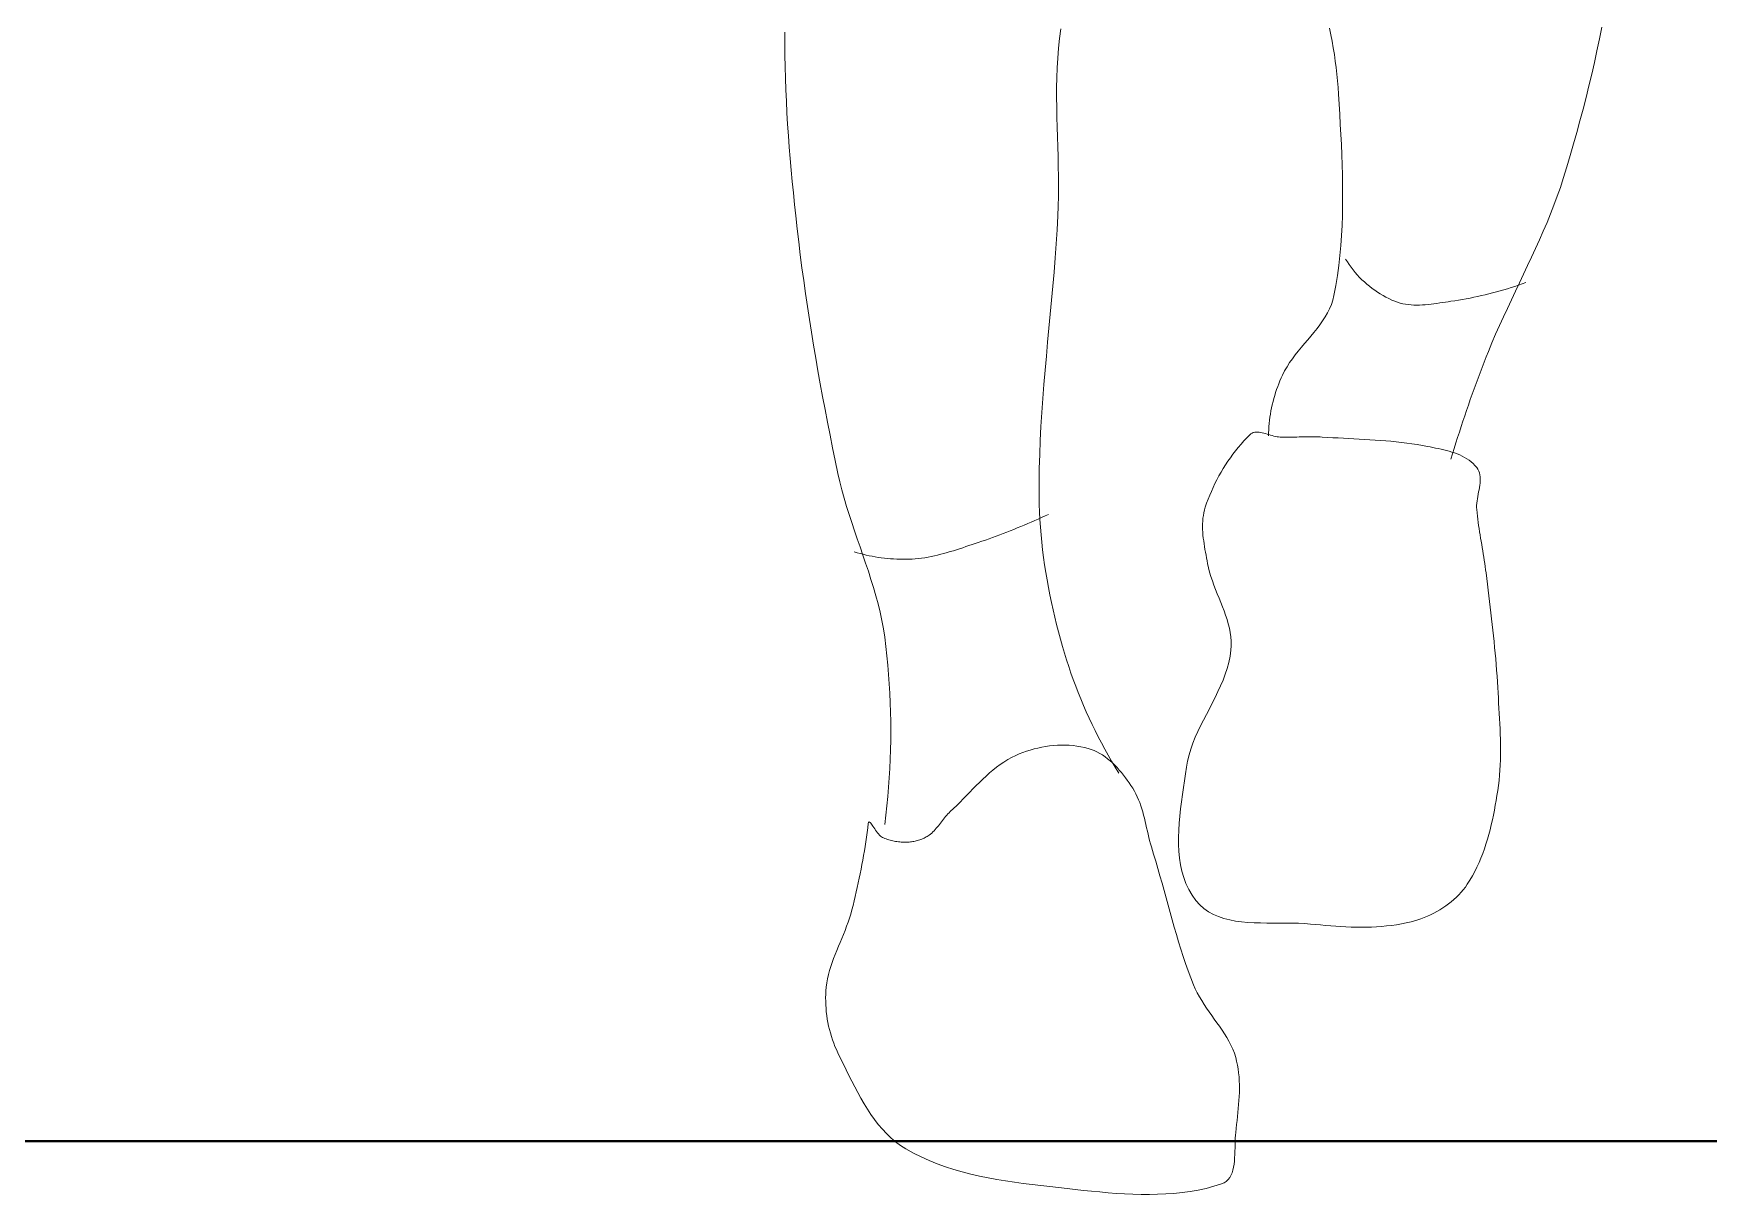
# Model space of a CAD drawing. Header units: millimetres. Extents: x 461.5 to 558.8, y 615.3 to 694.8.
# Drawn here: x 482.0157 to 482.4591, y 622.9305 to 623.2377 of the extents above; entities that cross this region are included whole.
import ezdxf

# ---------------------------------------------------------------- set-up
doc = ezdxf.new("R2010")
doc.units = ezdxf.units.MM
doc.header["$LTSCALE"] = 5
doc.layers.get('0').update_dxf_attribs({"lineweight": 0})
doc.layers.add('equipamiento', color=117, linetype='Continuous', lineweight=9)
doc.layers.add('linea tierra', color=71, linetype='Continuous', lineweight=40)
doc.layers.get('0').freeze()

# ---------------------------------------------------------------- blocks, each defined once
blk = doc.blocks.new('20020721p27')
for p, q in [((0.36571, 0.30411), (0.3657, 0.30107)), ((0.43843, 0.30245), (0.43816, 0.29987)), ((0.43878, 0.30502), (0.43843, 0.30245)), ((0.50993, 0.3052), (0.51027, 0.30347)), ((0.51027, 0.30347), (0.51059, 0.30173)), ((0.51059, 0.30173), (0.51089, 0.3)), ((0.58134, 0.30234), (0.58069, 0.29923)), ((0.58196, 0.30546), (0.58134, 0.30234)), ((0.3657, 0.30107), (0.36572, 0.29803)), ((0.36572, 0.29803), (0.36577, 0.29499)), ((0.43795, 0.29728), (0.4378, 0.29469)), ((0.43816, 0.29987), (0.43795, 0.29728)), ((0.51089, 0.3), (0.51117, 0.29826)), ((0.51117, 0.29826), (0.51142, 0.29651)), ((0.58069, 0.29923), (0.58001, 0.29613)), ((0.36577, 0.29499), (0.36585, 0.29195)), ((0.4378, 0.29469), (0.43771, 0.2921)), ((0.51142, 0.29651), (0.51166, 0.29477)), ((0.51166, 0.29477), (0.51186, 0.29302)), ((0.51186, 0.29302), (0.51204, 0.29127)), ((0.5793, 0.29303), (0.57856, 0.28994)), ((0.58001, 0.29613), (0.5793, 0.29303)), ((0.36585, 0.29195), (0.36597, 0.28891)), ((0.36597, 0.28891), (0.36611, 0.28587)), ((0.43766, 0.28949), (0.43765, 0.28689)), ((0.43771, 0.2921), (0.43766, 0.28949)), ((0.51204, 0.29127), (0.51219, 0.28952)), ((0.51219, 0.28952), (0.5123, 0.28776)), ((0.57856, 0.28994), (0.5778, 0.28685)), ((0.36611, 0.28587), (0.36627, 0.28283)), ((0.43765, 0.28689), (0.43767, 0.28428)), ((0.43767, 0.28428), (0.43772, 0.28167)), ((0.5123, 0.28776), (0.51246, 0.2851)), ((0.51246, 0.2851), (0.51261, 0.28243)), ((0.57701, 0.28377), (0.57619, 0.2807)), ((0.5778, 0.28685), (0.57701, 0.28377)), ((0.36627, 0.28283), (0.36646, 0.2798)), ((0.36646, 0.2798), (0.36667, 0.27676)), ((0.43772, 0.28167), (0.43779, 0.27905)), ((0.51261, 0.28243), (0.51275, 0.27976)), ((0.51275, 0.27976), (0.51289, 0.27708)), ((0.57619, 0.2807), (0.57535, 0.27764)), ((0.36667, 0.27676), (0.3669, 0.27372)), ((0.43779, 0.27905), (0.43786, 0.27644)), ((0.43786, 0.27644), (0.43794, 0.27382)), ((0.51289, 0.27708), (0.51302, 0.2744)), ((0.57535, 0.27764), (0.57449, 0.27458)), ((0.3669, 0.27372), (0.36715, 0.27069)), ((0.36715, 0.27069), (0.36741, 0.26766)), ((0.43794, 0.27382), (0.43802, 0.27121)), ((0.43802, 0.27121), (0.43808, 0.26859)), ((0.51302, 0.2744), (0.51314, 0.27172)), ((0.51314, 0.27172), (0.51323, 0.26904)), ((0.5736, 0.27153), (0.57269, 0.26849)), ((0.57449, 0.27458), (0.5736, 0.27153)), ((0.36741, 0.26766), (0.36769, 0.26463)), ((0.43808, 0.26859), (0.43813, 0.26598)), ((0.51323, 0.26904), (0.5133, 0.26636)), ((0.5133, 0.26636), (0.51335, 0.26368)), ((0.57269, 0.26849), (0.57176, 0.26546)), ((0.36769, 0.26463), (0.36799, 0.2616)), ((0.36799, 0.2616), (0.36829, 0.25857)), ((0.43813, 0.26598), (0.43815, 0.26337)), ((0.43815, 0.26337), (0.43813, 0.26076)), ((0.51335, 0.26368), (0.51337, 0.26101)), ((0.571, 0.26309), (0.57018, 0.26073)), ((0.57176, 0.26546), (0.571, 0.26309)), ((0.36829, 0.25857), (0.36861, 0.25555)), ((0.43808, 0.25815), (0.43798, 0.25555)), ((0.43813, 0.26076), (0.43808, 0.25815)), ((0.51335, 0.25833), (0.51329, 0.25566)), ((0.51337, 0.26101), (0.51335, 0.25833)), ((0.56931, 0.25839), (0.5684, 0.25607)), ((0.57018, 0.26073), (0.56931, 0.25839)), ((0.36861, 0.25555), (0.36898, 0.25212)), ((0.43798, 0.25555), (0.43778, 0.25183)), ((0.5132, 0.25299), (0.51306, 0.25033)), ((0.51329, 0.25566), (0.5132, 0.25299)), ((0.56746, 0.25377), (0.56648, 0.25147)), ((0.5684, 0.25607), (0.56746, 0.25377)), ((0.36898, 0.25212), (0.36938, 0.24869)), ((0.36938, 0.24869), (0.3698, 0.24526)), ((0.43778, 0.25183), (0.43754, 0.24811)), ((0.51306, 0.25033), (0.51287, 0.24767)), ((0.56547, 0.24919), (0.56444, 0.24691)), ((0.56648, 0.25147), (0.56547, 0.24919)), ((0.3698, 0.24526), (0.37024, 0.24184)), ((0.43727, 0.2444), (0.43697, 0.24068)), ((0.43754, 0.24811), (0.43727, 0.2444)), ((0.51263, 0.24502), (0.51233, 0.24237)), ((0.51287, 0.24767), (0.51263, 0.24502)), ((0.51416, 0.24409), (0.51461, 0.24336)), ((0.56339, 0.24464), (0.56232, 0.24238)), ((0.56444, 0.24691), (0.56339, 0.24464)), ((0.37024, 0.24184), (0.3707, 0.23842)), ((0.43697, 0.24068), (0.43665, 0.23697)), ((0.51197, 0.23974), (0.51155, 0.23711)), ((0.51233, 0.24237), (0.51197, 0.23974)), ((0.51461, 0.24336), (0.51509, 0.24264)), ((0.51509, 0.24264), (0.51559, 0.24194)), ((0.51559, 0.24194), (0.51612, 0.24125)), ((0.51612, 0.24125), (0.51668, 0.24058)), ((0.51668, 0.24058), (0.51725, 0.23992)), ((0.51725, 0.23992), (0.51785, 0.23928)), ((0.56125, 0.24012), (0.56017, 0.23786)), ((0.56232, 0.24238), (0.56125, 0.24012)), ((0.3707, 0.23842), (0.37119, 0.235)), ((0.37119, 0.235), (0.37169, 0.23158)), ((0.43665, 0.23697), (0.43632, 0.23325)), ((0.51155, 0.23711), (0.51107, 0.23449)), ((0.51785, 0.23928), (0.51847, 0.23866)), ((0.51847, 0.23866), (0.51911, 0.23805)), ((0.51911, 0.23805), (0.51977, 0.23747)), ((0.51977, 0.23747), (0.52044, 0.23691)), ((0.52044, 0.23691), (0.52114, 0.23637)), ((0.52114, 0.23637), (0.52185, 0.23585)), ((0.52185, 0.23585), (0.52257, 0.23536)), ((0.52257, 0.23536), (0.52331, 0.23489)), ((0.55207, 0.23491), (0.55306, 0.23517)), ((0.55306, 0.23517), (0.55405, 0.23543)), ((0.55405, 0.23543), (0.55504, 0.2357)), ((0.55504, 0.2357), (0.55602, 0.23599)), ((0.55602, 0.23599), (0.557, 0.23628)), ((0.557, 0.23628), (0.55798, 0.23658)), ((0.55798, 0.23658), (0.55896, 0.2369)), ((0.55909, 0.2356), (0.55802, 0.23334)), ((0.55896, 0.2369), (0.55993, 0.23722)), ((0.56017, 0.23786), (0.55909, 0.2356)), ((0.55993, 0.23722), (0.56089, 0.23756)), ((0.56089, 0.23756), (0.56185, 0.2379)), ((0.37169, 0.23158), (0.37221, 0.22817)), ((0.43632, 0.23325), (0.43598, 0.22954)), ((0.50991, 0.23098), (0.50936, 0.22988)), ((0.51038, 0.23211), (0.50991, 0.23098)), ((0.51077, 0.23328), (0.51038, 0.23211)), ((0.51107, 0.23449), (0.51077, 0.23328)), ((0.52331, 0.23489), (0.52406, 0.23445)), ((0.52406, 0.23445), (0.52482, 0.23403)), ((0.52482, 0.23403), (0.5256, 0.23364)), ((0.5256, 0.23364), (0.52638, 0.23328)), ((0.52638, 0.23328), (0.52717, 0.23294)), ((0.52717, 0.23294), (0.52786, 0.23269)), ((0.52786, 0.23269), (0.52857, 0.23248)), ((0.52857, 0.23248), (0.52929, 0.23231)), ((0.52929, 0.23231), (0.53001, 0.23217)), ((0.53001, 0.23217), (0.53074, 0.23207)), ((0.53074, 0.23207), (0.53148, 0.232)), ((0.53148, 0.232), (0.53223, 0.23196)), ((0.53223, 0.23196), (0.53298, 0.23195)), ((0.53298, 0.23195), (0.53373, 0.23196)), ((0.53373, 0.23196), (0.53449, 0.23199)), ((0.53449, 0.23199), (0.53525, 0.23204)), ((0.53525, 0.23204), (0.53601, 0.23211)), ((0.53601, 0.23211), (0.53677, 0.23219)), ((0.53677, 0.23219), (0.53753, 0.23229)), ((0.53753, 0.23229), (0.53829, 0.23239)), ((0.53829, 0.23239), (0.53905, 0.2325)), ((0.53905, 0.2325), (0.5398, 0.23261)), ((0.5398, 0.23261), (0.54055, 0.23272)), ((0.54055, 0.23272), (0.5413, 0.23284)), ((0.5413, 0.23284), (0.54203, 0.23294)), ((0.54203, 0.23294), (0.54304, 0.23309)), ((0.54304, 0.23309), (0.54405, 0.23325)), ((0.54405, 0.23325), (0.54506, 0.23342)), ((0.54506, 0.23342), (0.54607, 0.23361)), ((0.54607, 0.23361), (0.54708, 0.2338)), ((0.54708, 0.2338), (0.54808, 0.234)), ((0.54808, 0.234), (0.54908, 0.23421)), ((0.54908, 0.23421), (0.55008, 0.23444)), ((0.55008, 0.23444), (0.55108, 0.23467)), ((0.55108, 0.23467), (0.55207, 0.23491)), ((0.55696, 0.23107), (0.55591, 0.2288)), ((0.55802, 0.23334), (0.55696, 0.23107)), ((0.37221, 0.22817), (0.37275, 0.22476)), ((0.43598, 0.22954), (0.43563, 0.22583)), ((0.50734, 0.22673), (0.50658, 0.22572)), ((0.50807, 0.22776), (0.50734, 0.22673)), ((0.50874, 0.22881), (0.50807, 0.22776)), ((0.50936, 0.22988), (0.50874, 0.22881)), ((0.55488, 0.22652), (0.55387, 0.22424)), ((0.55591, 0.2288), (0.55488, 0.22652)), ((0.37275, 0.22476), (0.37331, 0.22135)), ((0.43528, 0.22211), (0.43494, 0.2184)), ((0.43563, 0.22583), (0.43528, 0.22211)), ((0.50329, 0.22176), (0.50246, 0.22077)), ((0.50413, 0.22274), (0.50329, 0.22176)), ((0.50496, 0.22373), (0.50413, 0.22274)), ((0.50578, 0.22472), (0.50496, 0.22373)), ((0.50658, 0.22572), (0.50578, 0.22472)), ((0.55289, 0.22194), (0.55194, 0.21963)), ((0.55387, 0.22424), (0.55289, 0.22194)), ((0.37331, 0.22135), (0.37388, 0.21794)), ((0.37388, 0.21794), (0.37448, 0.21454)), ((0.43494, 0.2184), (0.43461, 0.21469)), ((0.50006, 0.21775), (0.49932, 0.21671)), ((0.50083, 0.21877), (0.50006, 0.21775)), ((0.50163, 0.21977), (0.50083, 0.21877)), ((0.50246, 0.22077), (0.50163, 0.21977)), ((0.55139, 0.21823), (0.55084, 0.21682)), ((0.55194, 0.21963), (0.55139, 0.21823)), ((0.37448, 0.21454), (0.37509, 0.21114)), ((0.43461, 0.21469), (0.4343, 0.21097)), ((0.49744, 0.21343), (0.4971, 0.21268)), ((0.498, 0.21455), (0.49744, 0.21343)), ((0.49864, 0.21564), (0.498, 0.21455)), ((0.49932, 0.21671), (0.49864, 0.21564)), ((0.54975, 0.214), (0.54922, 0.21259)), ((0.55029, 0.21541), (0.54975, 0.214)), ((0.55084, 0.21682), (0.55029, 0.21541)), ((0.37509, 0.21114), (0.37571, 0.20774)), ((0.4343, 0.21097), (0.43401, 0.20726)), ((0.49563, 0.20879), (0.49538, 0.208)), ((0.49589, 0.20959), (0.49563, 0.20879)), ((0.49617, 0.21037), (0.49589, 0.20959)), ((0.49646, 0.21115), (0.49617, 0.21037)), ((0.49677, 0.21192), (0.49646, 0.21115)), ((0.4971, 0.21268), (0.49677, 0.21192)), ((0.54818, 0.20976), (0.54767, 0.20834)), ((0.5487, 0.21118), (0.54818, 0.20976)), ((0.54922, 0.21259), (0.5487, 0.21118)), ((0.37571, 0.20774), (0.37635, 0.20435)), ((0.37635, 0.20435), (0.377, 0.20095)), ((0.43401, 0.20726), (0.43375, 0.20354)), ((0.49456, 0.20476), (0.4944, 0.20394)), ((0.49474, 0.20557), (0.49456, 0.20476)), ((0.49494, 0.20639), (0.49474, 0.20557)), ((0.49515, 0.20719), (0.49494, 0.20639)), ((0.49538, 0.208), (0.49515, 0.20719)), ((0.54617, 0.20407), (0.54569, 0.20264)), ((0.54666, 0.20549), (0.54617, 0.20407)), ((0.54716, 0.20692), (0.54666, 0.20549)), ((0.54767, 0.20834), (0.54716, 0.20692)), ((0.377, 0.20095), (0.37767, 0.19757)), ((0.43351, 0.19983), (0.43332, 0.19611)), ((0.43375, 0.20354), (0.43351, 0.19983)), ((0.49385, 0.19981), (0.49379, 0.19898)), ((0.49392, 0.20064), (0.49385, 0.19981)), ((0.49402, 0.20147), (0.49392, 0.20064)), ((0.49413, 0.20229), (0.49402, 0.20147)), ((0.49425, 0.20312), (0.49413, 0.20229)), ((0.4944, 0.20394), (0.49425, 0.20312)), ((0.54473, 0.19978), (0.54427, 0.19834)), ((0.54521, 0.20121), (0.54473, 0.19978)), ((0.54569, 0.20264), (0.54521, 0.20121)), ((0.37767, 0.19757), (0.37836, 0.19418)), ((0.43332, 0.19611), (0.43317, 0.19239)), ((0.48646, 0.19515), (0.48573, 0.19428)), ((0.48721, 0.196), (0.48646, 0.19515)), ((0.48798, 0.19683), (0.48721, 0.196)), ((0.48877, 0.19764), (0.48798, 0.19683)), ((0.48906, 0.19789), (0.48877, 0.19764)), ((0.48938, 0.19809), (0.48906, 0.19789)), ((0.48972, 0.19823), (0.48938, 0.19809)), ((0.49008, 0.19832), (0.48972, 0.19823)), ((0.49045, 0.19836), (0.49008, 0.19832)), ((0.49084, 0.19836), (0.49045, 0.19836)), ((0.49124, 0.19833), (0.49084, 0.19836)), ((0.49165, 0.19827), (0.49124, 0.19833)), ((0.49207, 0.19818), (0.49165, 0.19827)), ((0.4925, 0.19808), (0.49207, 0.19818)), ((0.49293, 0.19796), (0.4925, 0.19808)), ((0.49337, 0.19782), (0.49293, 0.19796)), ((0.49381, 0.19769), (0.49337, 0.19782)), ((0.49375, 0.19816), (0.49372, 0.19733)), ((0.49379, 0.19898), (0.49375, 0.19816)), ((0.49425, 0.19755), (0.49381, 0.19769)), ((0.49469, 0.19742), (0.49425, 0.19755)), ((0.49513, 0.1973), (0.49469, 0.19742)), ((0.49556, 0.1972), (0.49513, 0.1973)), ((0.49599, 0.19711), (0.49556, 0.1972)), ((0.49641, 0.19705), (0.49599, 0.19711)), ((0.49682, 0.19702), (0.49641, 0.19705)), ((0.49738, 0.19701), (0.49682, 0.19702)), ((0.49793, 0.197), (0.49738, 0.19701)), ((0.49849, 0.19699), (0.49793, 0.197)), ((0.49905, 0.197), (0.49849, 0.19699)), ((0.49961, 0.197), (0.49905, 0.197)), ((0.50016, 0.19701), (0.49961, 0.197)), ((0.50072, 0.19702), (0.50016, 0.19701)), ((0.50128, 0.19704), (0.50072, 0.19702)), ((0.50184, 0.19705), (0.50128, 0.19704)), ((0.5024, 0.19706), (0.50184, 0.19705)), ((0.50295, 0.19708), (0.5024, 0.19706)), ((0.50351, 0.19709), (0.50295, 0.19708)), ((0.50407, 0.1971), (0.50351, 0.19709)), ((0.50463, 0.1971), (0.50407, 0.1971)), ((0.50518, 0.1971), (0.50463, 0.1971)), ((0.50574, 0.1971), (0.50518, 0.1971)), ((0.5063, 0.19709), (0.50574, 0.1971)), ((0.50686, 0.19707), (0.5063, 0.19709)), ((0.50741, 0.19705), (0.50686, 0.19707)), ((0.50797, 0.19702), (0.50741, 0.19705)), ((0.50937, 0.19693), (0.50797, 0.19702)), ((0.51076, 0.19686), (0.50937, 0.19693)), ((0.51216, 0.19678), (0.51076, 0.19686)), ((0.51356, 0.19671), (0.51216, 0.19678)), ((0.51496, 0.19664), (0.51356, 0.19671)), ((0.51636, 0.19656), (0.51496, 0.19664)), ((0.51777, 0.19649), (0.51636, 0.19656)), ((0.51917, 0.19641), (0.51777, 0.19649)), ((0.52056, 0.19633), (0.51917, 0.19641)), ((0.52196, 0.19624), (0.52056, 0.19633)), ((0.52336, 0.19613), (0.52196, 0.19624)), ((0.52476, 0.19602), (0.52336, 0.19613)), ((0.52615, 0.1959), (0.52476, 0.19602)), ((0.52754, 0.19576), (0.52615, 0.1959)), ((0.52893, 0.19561), (0.52754, 0.19576)), ((0.53032, 0.19544), (0.52893, 0.19561)), ((0.53171, 0.19524), (0.53032, 0.19544)), ((0.53309, 0.19503), (0.53171, 0.19524)), ((0.54335, 0.19546), (0.54291, 0.19402)), ((0.54381, 0.1969), (0.54335, 0.19546)), ((0.54427, 0.19834), (0.54381, 0.1969)), ((0.37836, 0.19418), (0.37905, 0.1908)), ((0.37905, 0.1908), (0.37976, 0.18742)), ((0.43317, 0.19239), (0.43306, 0.18867)), ((0.48366, 0.19157), (0.48301, 0.19064)), ((0.48433, 0.19249), (0.48366, 0.19157)), ((0.48502, 0.1934), (0.48433, 0.19249)), ((0.48573, 0.19428), (0.48502, 0.1934)), ((0.53447, 0.1948), (0.53309, 0.19503)), ((0.53584, 0.19454), (0.53447, 0.1948)), ((0.53654, 0.1944), (0.53584, 0.19454)), ((0.53725, 0.19427), (0.53654, 0.1944)), ((0.53797, 0.19412), (0.53725, 0.19427)), ((0.53869, 0.19397), (0.53797, 0.19412)), ((0.53942, 0.19381), (0.53869, 0.19397)), ((0.54014, 0.19364), (0.53942, 0.19381)), ((0.54087, 0.19346), (0.54014, 0.19364)), ((0.54158, 0.19326), (0.54087, 0.19346)), ((0.54229, 0.19304), (0.54158, 0.19326)), ((0.54247, 0.19258), (0.54203, 0.19114)), ((0.54299, 0.19281), (0.54229, 0.19304)), ((0.54291, 0.19402), (0.54247, 0.19258)), ((0.54368, 0.19255), (0.54299, 0.19281)), ((0.54435, 0.19228), (0.54368, 0.19255)), ((0.545, 0.19197), (0.54435, 0.19228)), ((0.54564, 0.19164), (0.545, 0.19197)), ((0.54624, 0.19128), (0.54564, 0.19164)), ((0.54683, 0.19089), (0.54624, 0.19128)), ((0.54738, 0.19046), (0.54683, 0.19089)), ((0.37976, 0.18742), (0.38025, 0.18522)), ((0.43306, 0.18867), (0.43301, 0.18495)), ((0.48063, 0.18675), (0.48009, 0.18574)), ((0.48119, 0.18774), (0.48063, 0.18675)), ((0.48177, 0.18872), (0.48119, 0.18774)), ((0.48238, 0.18969), (0.48177, 0.18872)), ((0.48301, 0.19064), (0.48238, 0.18969)), ((0.5479, 0.19), (0.54738, 0.19046)), ((0.54839, 0.18951), (0.5479, 0.19)), ((0.54885, 0.18897), (0.54839, 0.18951)), ((0.54915, 0.18852), (0.54885, 0.18897)), ((0.54939, 0.18804), (0.54915, 0.18852)), ((0.54957, 0.18755), (0.54939, 0.18804)), ((0.54969, 0.18704), (0.54957, 0.18755)), ((0.54976, 0.18651), (0.54969, 0.18704)), ((0.54979, 0.18597), (0.54976, 0.18651)), ((0.38025, 0.18522), (0.3808, 0.18303)), ((0.3808, 0.18303), (0.3814, 0.18086)), ((0.43301, 0.18495), (0.43302, 0.18123)), ((0.47861, 0.18266), (0.47817, 0.18162)), ((0.47908, 0.1837), (0.47861, 0.18266)), ((0.47957, 0.18473), (0.47908, 0.1837)), ((0.48009, 0.18574), (0.47957, 0.18473)), ((0.54913, 0.18131), (0.54925, 0.1819)), ((0.54925, 0.1819), (0.54936, 0.1825)), ((0.54936, 0.1825), (0.54948, 0.18309)), ((0.54948, 0.18309), (0.54958, 0.18368)), ((0.54958, 0.18368), (0.54967, 0.18427)), ((0.54967, 0.18427), (0.54974, 0.18484)), ((0.54974, 0.18484), (0.54978, 0.18541)), ((0.54978, 0.18541), (0.54979, 0.18597)), ((0.3814, 0.18086), (0.38205, 0.17869)), ((0.38205, 0.17869), (0.38272, 0.17654)), ((0.43302, 0.18123), (0.43306, 0.17922)), ((0.43306, 0.17922), (0.43313, 0.17721)), ((0.47679, 0.17773), (0.47662, 0.17701)), ((0.477, 0.17844), (0.47679, 0.17773)), ((0.47736, 0.17951), (0.477, 0.17844)), ((0.47775, 0.18057), (0.47736, 0.17951)), ((0.47817, 0.18162), (0.47775, 0.18057)), ((0.54882, 0.17838), (0.54883, 0.17895)), ((0.54885, 0.17782), (0.54882, 0.17838)), ((0.54883, 0.17895), (0.54887, 0.17953)), ((0.54893, 0.17698), (0.54885, 0.17782)), ((0.54887, 0.17953), (0.54894, 0.18012)), ((0.54894, 0.18012), (0.54903, 0.18071)), ((0.54903, 0.18071), (0.54913, 0.18131)), ((0.38272, 0.17654), (0.38343, 0.17438)), ((0.38343, 0.17438), (0.38415, 0.17224)), ((0.42632, 0.17259), (0.42725, 0.17297)), ((0.42725, 0.17297), (0.42817, 0.17335)), ((0.42817, 0.17335), (0.4291, 0.17373)), ((0.4291, 0.17373), (0.43002, 0.17412)), ((0.43002, 0.17412), (0.43094, 0.17452)), ((0.43094, 0.17452), (0.43186, 0.17492)), ((0.43186, 0.17492), (0.43277, 0.17533)), ((0.43277, 0.17533), (0.43368, 0.17574)), ((0.43313, 0.17721), (0.43323, 0.17521)), ((0.43323, 0.17521), (0.43337, 0.1732)), ((0.43337, 0.1732), (0.43353, 0.1712)), ((0.43368, 0.17574), (0.43459, 0.17616)), ((0.43459, 0.17616), (0.4355, 0.17658)), ((0.47629, 0.17407), (0.47628, 0.17333)), ((0.47628, 0.17333), (0.4763, 0.17258)), ((0.47632, 0.17481), (0.47629, 0.17407)), ((0.47639, 0.17555), (0.47632, 0.17481)), ((0.47649, 0.17628), (0.47639, 0.17555)), ((0.47662, 0.17701), (0.47649, 0.17628)), ((0.54902, 0.17614), (0.54893, 0.17698)), ((0.54912, 0.1753), (0.54902, 0.17614)), ((0.54923, 0.17446), (0.54912, 0.1753)), ((0.54935, 0.17362), (0.54923, 0.17446)), ((0.54948, 0.17279), (0.54935, 0.17362)), ((0.38415, 0.17224), (0.38489, 0.1701)), ((0.38489, 0.1701), (0.38563, 0.16795)), ((0.41446, 0.16832), (0.41528, 0.1686)), ((0.41528, 0.1686), (0.4161, 0.16887)), ((0.4161, 0.16887), (0.41692, 0.16915)), ((0.41692, 0.16915), (0.41787, 0.16947)), ((0.41787, 0.16947), (0.41881, 0.16979)), ((0.41881, 0.16979), (0.41976, 0.17012)), ((0.41976, 0.17012), (0.4207, 0.17046)), ((0.4207, 0.17046), (0.42164, 0.1708)), ((0.42164, 0.1708), (0.42258, 0.17115)), ((0.42258, 0.17115), (0.42352, 0.1715)), ((0.42352, 0.1715), (0.42446, 0.17186)), ((0.42446, 0.17186), (0.42539, 0.17222)), ((0.42539, 0.17222), (0.42632, 0.17259)), ((0.43353, 0.1712), (0.43373, 0.16919)), ((0.43373, 0.16919), (0.43395, 0.16719)), ((0.4763, 0.17258), (0.47634, 0.17182)), ((0.47634, 0.17182), (0.4764, 0.17107)), ((0.4764, 0.17107), (0.47648, 0.17031)), ((0.47648, 0.17031), (0.47658, 0.16956)), ((0.47658, 0.16956), (0.47669, 0.1688)), ((0.47669, 0.1688), (0.47681, 0.16805)), ((0.54961, 0.17195), (0.54948, 0.17279)), ((0.54974, 0.17112), (0.54961, 0.17195)), ((0.54988, 0.17029), (0.54974, 0.17112)), ((0.55002, 0.16945), (0.54988, 0.17029)), ((0.55017, 0.16862), (0.55002, 0.16945)), ((0.55031, 0.16778), (0.55017, 0.16862)), ((0.38409, 0.16667), (0.38487, 0.16643)), ((0.38487, 0.16643), (0.38565, 0.16621)), ((0.38563, 0.16795), (0.38637, 0.16581)), ((0.38565, 0.16621), (0.38644, 0.16601)), ((0.38637, 0.16581), (0.3871, 0.16367)), ((0.38644, 0.16601), (0.38723, 0.16581)), ((0.38723, 0.16581), (0.38803, 0.16564)), ((0.38803, 0.16564), (0.38883, 0.16548)), ((0.38883, 0.16548), (0.38963, 0.16533)), ((0.38963, 0.16533), (0.39044, 0.1652)), ((0.39044, 0.1652), (0.39125, 0.16508)), ((0.39125, 0.16508), (0.39206, 0.16498)), ((0.39206, 0.16498), (0.39287, 0.16489)), ((0.39287, 0.16489), (0.39368, 0.16482)), ((0.39368, 0.16482), (0.3945, 0.16477)), ((0.3945, 0.16477), (0.39532, 0.16473)), ((0.39532, 0.16473), (0.39613, 0.1647)), ((0.39613, 0.1647), (0.39695, 0.16469)), ((0.39695, 0.16469), (0.39776, 0.1647)), ((0.39776, 0.1647), (0.39858, 0.16472)), ((0.39858, 0.16472), (0.39939, 0.16476)), ((0.39939, 0.16476), (0.4002, 0.16481)), ((0.4002, 0.16481), (0.40106, 0.16489)), ((0.40106, 0.16489), (0.40191, 0.16499)), ((0.40191, 0.16499), (0.40277, 0.16511)), ((0.40277, 0.16511), (0.40362, 0.16525)), ((0.40362, 0.16525), (0.40446, 0.16542)), ((0.40446, 0.16542), (0.40531, 0.1656)), ((0.40531, 0.1656), (0.40615, 0.16579)), ((0.40615, 0.16579), (0.40699, 0.166)), ((0.40699, 0.166), (0.40783, 0.16622)), ((0.40783, 0.16622), (0.40866, 0.16646)), ((0.40866, 0.16646), (0.4095, 0.16671)), ((0.4095, 0.16671), (0.41033, 0.16696)), ((0.41033, 0.16696), (0.41116, 0.16722)), ((0.41116, 0.16722), (0.41198, 0.16749)), ((0.41198, 0.16749), (0.41281, 0.16776)), ((0.41281, 0.16776), (0.41363, 0.16804)), ((0.41363, 0.16804), (0.41446, 0.16832)), ((0.43395, 0.16719), (0.4342, 0.1652)), ((0.4342, 0.1652), (0.43448, 0.1632)), ((0.47681, 0.16805), (0.47693, 0.16729)), ((0.47693, 0.16729), (0.47707, 0.16654)), ((0.47707, 0.16654), (0.47721, 0.16579)), ((0.47721, 0.16579), (0.47735, 0.16505)), ((0.47735, 0.16505), (0.47748, 0.16431)), ((0.47748, 0.16431), (0.47762, 0.16357)), ((0.55045, 0.16695), (0.55031, 0.16778)), ((0.55059, 0.16612), (0.55045, 0.16695)), ((0.55073, 0.16528), (0.55059, 0.16612)), ((0.55086, 0.16445), (0.55073, 0.16528)), ((0.55099, 0.16361), (0.55086, 0.16445)), ((0.3871, 0.16367), (0.38782, 0.16153)), ((0.38782, 0.16153), (0.38851, 0.15938)), ((0.43448, 0.1632), (0.43479, 0.16121)), ((0.43479, 0.16121), (0.43512, 0.15922)), ((0.47762, 0.16357), (0.47786, 0.16241)), ((0.47786, 0.16241), (0.47816, 0.16125)), ((0.47816, 0.16125), (0.4785, 0.1601)), ((0.4785, 0.1601), (0.47888, 0.15896)), ((0.55111, 0.16277), (0.55099, 0.16361)), ((0.55122, 0.16193), (0.55111, 0.16277)), ((0.55133, 0.1611), (0.55122, 0.16193)), ((0.55151, 0.15958), (0.55133, 0.1611)), ((0.38851, 0.15938), (0.38918, 0.15722)), ((0.38918, 0.15722), (0.38981, 0.15505)), ((0.43512, 0.15922), (0.43548, 0.15724)), ((0.43548, 0.15724), (0.43586, 0.15526)), ((0.43586, 0.15526), (0.43627, 0.15329)), ((0.47888, 0.15896), (0.47929, 0.15781)), ((0.47929, 0.15781), (0.47973, 0.15668)), ((0.47973, 0.15668), (0.48018, 0.15554)), ((0.48018, 0.15554), (0.48064, 0.15441)), ((0.55169, 0.15807), (0.55151, 0.15958)), ((0.55187, 0.15655), (0.55169, 0.15807)), ((0.55205, 0.15504), (0.55187, 0.15655)), ((0.38981, 0.15505), (0.39039, 0.15288)), ((0.39039, 0.15288), (0.39092, 0.1507)), ((0.43627, 0.15329), (0.43671, 0.15132)), ((0.43671, 0.15132), (0.43717, 0.14936)), ((0.48064, 0.15441), (0.4811, 0.15328)), ((0.4811, 0.15328), (0.48155, 0.15215)), ((0.48155, 0.15215), (0.48198, 0.15101)), ((0.48198, 0.15101), (0.48239, 0.14988)), ((0.55224, 0.15352), (0.55205, 0.15504)), ((0.55242, 0.15201), (0.55224, 0.15352)), ((0.5526, 0.15049), (0.55242, 0.15201)), ((0.39092, 0.1507), (0.3914, 0.1485)), ((0.3914, 0.1485), (0.39181, 0.14629)), ((0.43717, 0.14936), (0.43765, 0.1474)), ((0.43765, 0.1474), (0.43815, 0.14546)), ((0.48239, 0.14988), (0.48276, 0.14874)), ((0.48276, 0.14874), (0.4831, 0.14761)), ((0.4831, 0.14761), (0.48339, 0.14646)), ((0.48339, 0.14646), (0.48362, 0.14531)), ((0.55277, 0.14897), (0.5526, 0.15049)), ((0.55295, 0.14746), (0.55277, 0.14897)), ((0.55312, 0.14594), (0.55295, 0.14746)), ((0.39181, 0.14629), (0.39214, 0.14406)), ((0.39214, 0.14406), (0.39246, 0.1416)), ((0.43815, 0.14546), (0.43867, 0.14352)), ((0.43867, 0.14352), (0.43922, 0.14159)), ((0.48362, 0.14531), (0.48378, 0.14416)), ((0.48378, 0.14416), (0.48388, 0.143)), ((0.48388, 0.143), (0.48389, 0.14183)), ((0.55328, 0.14443), (0.55312, 0.14594)), ((0.55344, 0.14291), (0.55328, 0.14443)), ((0.55359, 0.14139), (0.55344, 0.14291)), ((0.39246, 0.1416), (0.39273, 0.13914)), ((0.39273, 0.13914), (0.39298, 0.13667)), ((0.43922, 0.14159), (0.43974, 0.13983)), ((0.43974, 0.13983), (0.44028, 0.13808)), ((0.44028, 0.13808), (0.44085, 0.13634)), ((0.48358, 0.13902), (0.48325, 0.13742)), ((0.48381, 0.14066), (0.48358, 0.13902)), ((0.48389, 0.14183), (0.48381, 0.14066)), ((0.55374, 0.13987), (0.55359, 0.14139)), ((0.55388, 0.13835), (0.55374, 0.13987)), ((0.55401, 0.13683), (0.55388, 0.13835)), ((0.39298, 0.13667), (0.39319, 0.13419)), ((0.39319, 0.13419), (0.39337, 0.13172)), ((0.44085, 0.13634), (0.44144, 0.1346)), ((0.44144, 0.1346), (0.44206, 0.13287)), ((0.4823, 0.13427), (0.48171, 0.13272)), ((0.48282, 0.13583), (0.4823, 0.13427)), ((0.48325, 0.13742), (0.48282, 0.13583)), ((0.55412, 0.13531), (0.55401, 0.13683)), ((0.55423, 0.13379), (0.55412, 0.13531)), ((0.55433, 0.13227), (0.55423, 0.13379)), ((0.39337, 0.13172), (0.39352, 0.12923)), ((0.39352, 0.12923), (0.39363, 0.12675)), ((0.44206, 0.13287), (0.4427, 0.13115)), ((0.4427, 0.13115), (0.44337, 0.12944)), ((0.44337, 0.12944), (0.44405, 0.12773)), ((0.48036, 0.12967), (0.47962, 0.12816)), ((0.48106, 0.13119), (0.48036, 0.12967)), ((0.48171, 0.13272), (0.48106, 0.13119)), ((0.55442, 0.13075), (0.55433, 0.13227)), ((0.5545, 0.12938), (0.55442, 0.13075)), ((0.55458, 0.12802), (0.5545, 0.12938)), ((0.39363, 0.12675), (0.39372, 0.12426)), ((0.39372, 0.12426), (0.39377, 0.12178)), ((0.44405, 0.12773), (0.44477, 0.12604)), ((0.44477, 0.12604), (0.4455, 0.12435)), ((0.4455, 0.12435), (0.44626, 0.12268)), ((0.47808, 0.12515), (0.4773, 0.12365)), ((0.47886, 0.12665), (0.47808, 0.12515)), ((0.47962, 0.12816), (0.47886, 0.12665)), ((0.55466, 0.12666), (0.55458, 0.12802)), ((0.55474, 0.12529), (0.55466, 0.12666)), ((0.55482, 0.12392), (0.55474, 0.12529)), ((0.39377, 0.12178), (0.39378, 0.11929)), ((0.44626, 0.12268), (0.44704, 0.12101)), ((0.44704, 0.12101), (0.44785, 0.11936)), ((0.47577, 0.12064), (0.47505, 0.11912)), ((0.47652, 0.12215), (0.47577, 0.12064)), ((0.4773, 0.12365), (0.47652, 0.12215)), ((0.5549, 0.12256), (0.55482, 0.12392)), ((0.55497, 0.12119), (0.5549, 0.12256)), ((0.55503, 0.11982), (0.55497, 0.12119)), ((0.55509, 0.11845), (0.55503, 0.11982)), ((0.39377, 0.1168), (0.39372, 0.11431)), ((0.39378, 0.11929), (0.39377, 0.1168)), ((0.43578, 0.11531), (0.43474, 0.11516)), ((0.43682, 0.11542), (0.43578, 0.11531)), ((0.43786, 0.11549), (0.43682, 0.11542)), ((0.43891, 0.11552), (0.43786, 0.11549)), ((0.43995, 0.11552), (0.43891, 0.11552)), ((0.44098, 0.11548), (0.43995, 0.11552)), ((0.44201, 0.11539), (0.44098, 0.11548)), ((0.44303, 0.11527), (0.44201, 0.11539)), ((0.44785, 0.11936), (0.44867, 0.11772)), ((0.44867, 0.11772), (0.44952, 0.11609)), ((0.44952, 0.11609), (0.45039, 0.11447)), ((0.47375, 0.11605), (0.47319, 0.11449)), ((0.47437, 0.1176), (0.47375, 0.11605)), ((0.47505, 0.11912), (0.47437, 0.1176)), ((0.55513, 0.11708), (0.55509, 0.11845)), ((0.55515, 0.11572), (0.55513, 0.11708)), ((0.55516, 0.11435), (0.55515, 0.11572)), ((0.39363, 0.11183), (0.39352, 0.10934)), ((0.39372, 0.11431), (0.39363, 0.11183)), ((0.4237, 0.11105), (0.42271, 0.11038)), ((0.42471, 0.11168), (0.4237, 0.11105)), ((0.42575, 0.11226), (0.42471, 0.11168)), ((0.42683, 0.11278), (0.42575, 0.11226)), ((0.42776, 0.11319), (0.42683, 0.11278)), ((0.42872, 0.11357), (0.42776, 0.11319)), ((0.42969, 0.11392), (0.42872, 0.11357)), ((0.43068, 0.11423), (0.42969, 0.11392)), ((0.43168, 0.11451), (0.43068, 0.11423)), ((0.43269, 0.11476), (0.43168, 0.11451)), ((0.43371, 0.11498), (0.43269, 0.11476)), ((0.43474, 0.11516), (0.43371, 0.11498)), ((0.44405, 0.1151), (0.44303, 0.11527)), ((0.44505, 0.11489), (0.44405, 0.1151)), ((0.44603, 0.11464), (0.44505, 0.11489)), ((0.44682, 0.11439), (0.44603, 0.11464)), ((0.44759, 0.11409), (0.44682, 0.11439)), ((0.44834, 0.11374), (0.44759, 0.11409)), ((0.44907, 0.11334), (0.44834, 0.11374)), ((0.44978, 0.11291), (0.44907, 0.11334)), ((0.45048, 0.11243), (0.44978, 0.11291)), ((0.45039, 0.11447), (0.45128, 0.11287)), ((0.45115, 0.11192), (0.45048, 0.11243)), ((0.4518, 0.11138), (0.45115, 0.11192)), ((0.45128, 0.11287), (0.45219, 0.11128)), ((0.45244, 0.1108), (0.4518, 0.11138)), ((0.45219, 0.11128), (0.45313, 0.1097)), ((0.47233, 0.11131), (0.47204, 0.10969)), ((0.47272, 0.11292), (0.47233, 0.11131)), ((0.47319, 0.11449), (0.47272, 0.11292)), ((0.55508, 0.11026), (0.55513, 0.11162)), ((0.55513, 0.11162), (0.55515, 0.11299)), ((0.55515, 0.11299), (0.55516, 0.11435)), ((0.39337, 0.10686), (0.39319, 0.10438)), ((0.39352, 0.10934), (0.39337, 0.10686)), ((0.4181, 0.10652), (0.41723, 0.10567)), ((0.41899, 0.10734), (0.4181, 0.10652)), ((0.41989, 0.10815), (0.41899, 0.10734)), ((0.42081, 0.10892), (0.41989, 0.10815)), ((0.42175, 0.10967), (0.42081, 0.10892)), ((0.42271, 0.11038), (0.42175, 0.10967)), ((0.45305, 0.1102), (0.45244, 0.1108)), ((0.45365, 0.10958), (0.45305, 0.1102)), ((0.45313, 0.1097), (0.45408, 0.10814)), ((0.45423, 0.10893), (0.45365, 0.10958)), ((0.45479, 0.10827), (0.45423, 0.10893)), ((0.45534, 0.1076), (0.45479, 0.10827)), ((0.45587, 0.10691), (0.45534, 0.1076)), ((0.45637, 0.10622), (0.45587, 0.10691)), ((0.47179, 0.10792), (0.47152, 0.10611)), ((0.47204, 0.10969), (0.47179, 0.10792)), ((0.55477, 0.10619), (0.5549, 0.10755)), ((0.5549, 0.10755), (0.555, 0.1089)), ((0.555, 0.1089), (0.55508, 0.11026)), ((0.39319, 0.10438), (0.39298, 0.10191)), ((0.4138, 0.10219), (0.41295, 0.10131)), ((0.41465, 0.10307), (0.4138, 0.10219)), ((0.41551, 0.10394), (0.41465, 0.10307)), ((0.41636, 0.10481), (0.41551, 0.10394)), ((0.41723, 0.10567), (0.41636, 0.10481)), ((0.45687, 0.10552), (0.45637, 0.10622)), ((0.45734, 0.10481), (0.45687, 0.10552)), ((0.4578, 0.10411), (0.45734, 0.10481)), ((0.45824, 0.10338), (0.4578, 0.10411)), ((0.45865, 0.10264), (0.45824, 0.10338)), ((0.45901, 0.10187), (0.45865, 0.10264)), ((0.47097, 0.10242), (0.47071, 0.10054)), ((0.47124, 0.10428), (0.47097, 0.10242)), ((0.47152, 0.10611), (0.47124, 0.10428)), ((0.554, 0.10091), (0.55422, 0.1022)), ((0.55422, 0.1022), (0.55442, 0.10349)), ((0.55442, 0.10349), (0.55461, 0.10484)), ((0.55461, 0.10484), (0.55477, 0.10619)), ((0.39273, 0.09944), (0.39246, 0.09697)), ((0.39298, 0.10191), (0.39273, 0.09944)), ((0.40917, 0.09762), (0.40886, 0.0973)), ((0.40949, 0.09792), (0.40917, 0.09762)), ((0.41037, 0.09874), (0.40949, 0.09792)), ((0.41123, 0.09959), (0.41037, 0.09874)), ((0.4121, 0.10044), (0.41123, 0.09959)), ((0.41295, 0.10131), (0.4121, 0.10044)), ((0.45935, 0.10109), (0.45901, 0.10187)), ((0.45966, 0.1003), (0.45935, 0.10109)), ((0.45994, 0.09949), (0.45966, 0.1003)), ((0.4602, 0.09868), (0.45994, 0.09949)), ((0.46044, 0.09785), (0.4602, 0.09868)), ((0.46067, 0.09702), (0.46044, 0.09785)), ((0.47047, 0.09866), (0.47027, 0.09677)), ((0.47071, 0.10054), (0.47047, 0.09866)), ((0.55328, 0.09702), (0.55353, 0.09832)), ((0.55353, 0.09832), (0.55378, 0.09961)), ((0.55378, 0.09961), (0.554, 0.10091)), ((0.38766, 0.0936), (0.38749, 0.09239)), ((0.38781, 0.09482), (0.38766, 0.0936)), ((0.38786, 0.09504), (0.38781, 0.09482)), ((0.38793, 0.09517), (0.38786, 0.09504)), ((0.38803, 0.0952), (0.38793, 0.09517)), ((0.38815, 0.09516), (0.38803, 0.0952)), ((0.38829, 0.09505), (0.38815, 0.09516)), ((0.38846, 0.09487), (0.38829, 0.09505)), ((0.38864, 0.09464), (0.38846, 0.09487)), ((0.38883, 0.09437), (0.38864, 0.09464)), ((0.38904, 0.09406), (0.38883, 0.09437)), ((0.38927, 0.09373), (0.38904, 0.09406)), ((0.3895, 0.09338), (0.38927, 0.09373)), ((0.38974, 0.09302), (0.3895, 0.09338)), ((0.39246, 0.09697), (0.39214, 0.09451)), ((0.40552, 0.0932), (0.40522, 0.09288)), ((0.40581, 0.09352), (0.40552, 0.0932)), ((0.40609, 0.09386), (0.40581, 0.09352)), ((0.40637, 0.0942), (0.40609, 0.09386)), ((0.40664, 0.09455), (0.40637, 0.0942)), ((0.40691, 0.0949), (0.40664, 0.09455)), ((0.40718, 0.09525), (0.40691, 0.0949)), ((0.40745, 0.09561), (0.40718, 0.09525)), ((0.40772, 0.09596), (0.40745, 0.09561)), ((0.408, 0.0963), (0.40772, 0.09596)), ((0.40828, 0.09664), (0.408, 0.0963)), ((0.40857, 0.09698), (0.40828, 0.09664)), ((0.40886, 0.0973), (0.40857, 0.09698)), ((0.46088, 0.09618), (0.46067, 0.09702)), ((0.46108, 0.09534), (0.46088, 0.09618)), ((0.46128, 0.0945), (0.46108, 0.09534)), ((0.46147, 0.09365), (0.46128, 0.0945)), ((0.46167, 0.0928), (0.46147, 0.09365)), ((0.4701, 0.09488), (0.46998, 0.09299)), ((0.47027, 0.09677), (0.4701, 0.09488)), ((0.55206, 0.09187), (0.55239, 0.09315)), ((0.55239, 0.09315), (0.55271, 0.09444)), ((0.55271, 0.09444), (0.553, 0.09573)), ((0.553, 0.09573), (0.55328, 0.09702)), ((0.38696, 0.08874), (0.38676, 0.08753)), ((0.38714, 0.08996), (0.38696, 0.08874)), ((0.38732, 0.09117), (0.38714, 0.08996)), ((0.38749, 0.09239), (0.38732, 0.09117)), ((0.38999, 0.09267), (0.38974, 0.09302)), ((0.39024, 0.09233), (0.38999, 0.09267)), ((0.3905, 0.09201), (0.39024, 0.09233)), ((0.39076, 0.09171), (0.3905, 0.09201)), ((0.39102, 0.09146), (0.39076, 0.09171)), ((0.39127, 0.09126), (0.39102, 0.09146)), ((0.39153, 0.09111), (0.39127, 0.09126)), ((0.39186, 0.09096), (0.39153, 0.09111)), ((0.3922, 0.09082), (0.39186, 0.09096)), ((0.39254, 0.09069), (0.3922, 0.09082)), ((0.39288, 0.09057), (0.39254, 0.09069)), ((0.39323, 0.09045), (0.39288, 0.09057)), ((0.39359, 0.09035), (0.39323, 0.09045)), ((0.39395, 0.09026), (0.39359, 0.09035)), ((0.39431, 0.09018), (0.39395, 0.09026)), ((0.39467, 0.09011), (0.39431, 0.09018)), ((0.39503, 0.09004), (0.39467, 0.09011)), ((0.3954, 0.08999), (0.39503, 0.09004)), ((0.39577, 0.08994), (0.3954, 0.08999)), ((0.39613, 0.08991), (0.39577, 0.08994)), ((0.3965, 0.08988), (0.39613, 0.08991)), ((0.39687, 0.08986), (0.3965, 0.08988)), ((0.39724, 0.08985), (0.39687, 0.08986)), ((0.39761, 0.08985), (0.39724, 0.08985)), ((0.39797, 0.08985), (0.39761, 0.08985)), ((0.39834, 0.08987), (0.39797, 0.08985)), ((0.39865, 0.08989), (0.39834, 0.08987)), ((0.39896, 0.08992), (0.39865, 0.08989)), ((0.39927, 0.08995), (0.39896, 0.08992)), ((0.39958, 0.09), (0.39927, 0.08995)), ((0.39989, 0.09005), (0.39958, 0.09)), ((0.4002, 0.09011), (0.39989, 0.09005)), ((0.4005, 0.09019), (0.4002, 0.09011)), ((0.40081, 0.09027), (0.4005, 0.09019)), ((0.40111, 0.09036), (0.40081, 0.09027)), ((0.40141, 0.09045), (0.40111, 0.09036)), ((0.40171, 0.09056), (0.40141, 0.09045)), ((0.402, 0.09067), (0.40171, 0.09056)), ((0.40229, 0.0908), (0.402, 0.09067)), ((0.40258, 0.09093), (0.40229, 0.0908)), ((0.40286, 0.09107), (0.40258, 0.09093)), ((0.40313, 0.09122), (0.40286, 0.09107)), ((0.4034, 0.09138), (0.40313, 0.09122)), ((0.40366, 0.09155), (0.4034, 0.09138)), ((0.40391, 0.09173), (0.40366, 0.09155)), ((0.40426, 0.09199), (0.40391, 0.09173)), ((0.40459, 0.09227), (0.40426, 0.09199)), ((0.40491, 0.09257), (0.40459, 0.09227)), ((0.40522, 0.09288), (0.40491, 0.09257)), ((0.46186, 0.09196), (0.46167, 0.0928)), ((0.46207, 0.09112), (0.46186, 0.09196)), ((0.46228, 0.09028), (0.46207, 0.09112)), ((0.46251, 0.08945), (0.46228, 0.09028)), ((0.46275, 0.08863), (0.46251, 0.08945)), ((0.46998, 0.09299), (0.46992, 0.09112)), ((0.46992, 0.09112), (0.46993, 0.08927)), ((0.46993, 0.08927), (0.47002, 0.08744)), ((0.55089, 0.0881), (0.55131, 0.08935)), ((0.55131, 0.08935), (0.55169, 0.0906)), ((0.55169, 0.0906), (0.55206, 0.09187)), ((0.38635, 0.08511), (0.38612, 0.0839)), ((0.38656, 0.08632), (0.38635, 0.08511)), ((0.38676, 0.08753), (0.38656, 0.08632)), ((0.46334, 0.0867), (0.46275, 0.08863)), ((0.46391, 0.08478), (0.46334, 0.0867)), ((0.46447, 0.08284), (0.46391, 0.08478)), ((0.47002, 0.08744), (0.47019, 0.08564)), ((0.47019, 0.08564), (0.47045, 0.08388)), ((0.54892, 0.08325), (0.54946, 0.08444)), ((0.54946, 0.08444), (0.54997, 0.08564)), ((0.54997, 0.08564), (0.55044, 0.08686)), ((0.55044, 0.08686), (0.55089, 0.0881)), ((0.38541, 0.08028), (0.38516, 0.07908)), ((0.38566, 0.08148), (0.38541, 0.08028)), ((0.3859, 0.08269), (0.38566, 0.08148)), ((0.38612, 0.0839), (0.3859, 0.08269)), ((0.46501, 0.0809), (0.46447, 0.08284)), ((0.46555, 0.07896), (0.46501, 0.0809)), ((0.47045, 0.08388), (0.47082, 0.08216)), ((0.47082, 0.08216), (0.4713, 0.08049)), ((0.4713, 0.08049), (0.4719, 0.07887)), ((0.54637, 0.07872), (0.54707, 0.07982)), ((0.54707, 0.07982), (0.54772, 0.08094)), ((0.54772, 0.08094), (0.54834, 0.08209)), ((0.54834, 0.08209), (0.54892, 0.08325)), ((0.38435, 0.07548), (0.38407, 0.07429)), ((0.38463, 0.07668), (0.38435, 0.07548)), ((0.3849, 0.07788), (0.38463, 0.07668)), ((0.38516, 0.07908), (0.3849, 0.07788)), ((0.46609, 0.07702), (0.46555, 0.07896)), ((0.46662, 0.07508), (0.46609, 0.07702)), ((0.4719, 0.07887), (0.47263, 0.0773)), ((0.47263, 0.0773), (0.4735, 0.07581)), ((0.4735, 0.07581), (0.47452, 0.07438)), ((0.54347, 0.07528), (0.54412, 0.07592)), ((0.54412, 0.07592), (0.54473, 0.07658)), ((0.54473, 0.07658), (0.54531, 0.07727)), ((0.54531, 0.07727), (0.54586, 0.07798)), ((0.54586, 0.07798), (0.54637, 0.07872)), ((0.38347, 0.07191), (0.38317, 0.07081)), ((0.38377, 0.0731), (0.38347, 0.07191)), ((0.38407, 0.07429), (0.38377, 0.0731)), ((0.46716, 0.07314), (0.46662, 0.07508)), ((0.4677, 0.0712), (0.46716, 0.07314)), ((0.46824, 0.06926), (0.4677, 0.0712)), ((0.47452, 0.07438), (0.47554, 0.07325)), ((0.47554, 0.07325), (0.47665, 0.07227)), ((0.47665, 0.07227), (0.47786, 0.07143)), ((0.47786, 0.07143), (0.47915, 0.07073)), ((0.53664, 0.07066), (0.53747, 0.07106)), ((0.53747, 0.07106), (0.53829, 0.0715)), ((0.53829, 0.0715), (0.53909, 0.07196)), ((0.53909, 0.07196), (0.53987, 0.07245)), ((0.53987, 0.07245), (0.54064, 0.07296)), ((0.54064, 0.07296), (0.54138, 0.07351)), ((0.54138, 0.07351), (0.5421, 0.07407)), ((0.5421, 0.07407), (0.5428, 0.07466)), ((0.5428, 0.07466), (0.54347, 0.07528)), ((0.38165, 0.06652), (0.38121, 0.06546)), ((0.38206, 0.06758), (0.38165, 0.06652)), ((0.38246, 0.06865), (0.38206, 0.06758)), ((0.38283, 0.06973), (0.38246, 0.06865)), ((0.38317, 0.07081), (0.38283, 0.06973)), ((0.46879, 0.06733), (0.46824, 0.06926)), ((0.46936, 0.0654), (0.46879, 0.06733)), ((0.47915, 0.07073), (0.48052, 0.07014)), ((0.48052, 0.07014), (0.48196, 0.06966)), ((0.48196, 0.06966), (0.48346, 0.06929)), ((0.48346, 0.06929), (0.48501, 0.06899)), ((0.48501, 0.06899), (0.48661, 0.06878)), ((0.48661, 0.06878), (0.48825, 0.06863)), ((0.48825, 0.06863), (0.48991, 0.06853)), ((0.48991, 0.06853), (0.49159, 0.06847)), ((0.49159, 0.06847), (0.49329, 0.06845)), ((0.49329, 0.06845), (0.495, 0.06844)), ((0.495, 0.06844), (0.4967, 0.06844)), ((0.4967, 0.06844), (0.49838, 0.06844)), ((0.49838, 0.06844), (0.50005, 0.06843)), ((0.50005, 0.06843), (0.5017, 0.06839)), ((0.5017, 0.06839), (0.50331, 0.06831)), ((0.50331, 0.06831), (0.50487, 0.06819)), ((0.50487, 0.06819), (0.5062, 0.06806)), ((0.5062, 0.06806), (0.50753, 0.06794)), ((0.50753, 0.06794), (0.50887, 0.06782)), ((0.50887, 0.06782), (0.51021, 0.06771)), ((0.51021, 0.06771), (0.51155, 0.06761)), ((0.51155, 0.06761), (0.5129, 0.06753)), ((0.5129, 0.06753), (0.51424, 0.06746)), ((0.51424, 0.06746), (0.51559, 0.0674)), ((0.51559, 0.0674), (0.51693, 0.06737)), ((0.51693, 0.06737), (0.51827, 0.06736)), ((0.51827, 0.06736), (0.51962, 0.06736)), ((0.51962, 0.06736), (0.52096, 0.0674)), ((0.52096, 0.0674), (0.52229, 0.06746)), ((0.52229, 0.06746), (0.52363, 0.06755)), ((0.52363, 0.06755), (0.52495, 0.06767)), ((0.52495, 0.06767), (0.52628, 0.06782)), ((0.52628, 0.06782), (0.5276, 0.06801)), ((0.5276, 0.06801), (0.52891, 0.06824)), ((0.52891, 0.06824), (0.53021, 0.0685)), ((0.53021, 0.0685), (0.53151, 0.06881)), ((0.53151, 0.06881), (0.53237, 0.06904)), ((0.53237, 0.06904), (0.53324, 0.06931)), ((0.53324, 0.06931), (0.5341, 0.0696)), ((0.5341, 0.0696), (0.53495, 0.06992)), ((0.53495, 0.06992), (0.5358, 0.07028)), ((0.5358, 0.07028), (0.53664, 0.07066)), ((0.37988, 0.06229), (0.37944, 0.06123)), ((0.38033, 0.06334), (0.37988, 0.06229)), ((0.38077, 0.0644), (0.38033, 0.06334)), ((0.38121, 0.06546), (0.38077, 0.0644)), ((0.46994, 0.06347), (0.46936, 0.0654)), ((0.47054, 0.06155), (0.46994, 0.06347)), ((0.37821, 0.05804), (0.37785, 0.05697)), ((0.3786, 0.05911), (0.37821, 0.05804)), ((0.37901, 0.06017), (0.3786, 0.05911)), ((0.37944, 0.06123), (0.37901, 0.06017)), ((0.47116, 0.05964), (0.47054, 0.06155)), ((0.47181, 0.05774), (0.47116, 0.05964)), ((0.47247, 0.05584), (0.47181, 0.05774)), ((0.377, 0.0537), (0.3768, 0.05259)), ((0.37724, 0.0548), (0.377, 0.0537)), ((0.37753, 0.05589), (0.37724, 0.0548)), ((0.37785, 0.05697), (0.37753, 0.05589)), ((0.47317, 0.05396), (0.47247, 0.05584)), ((0.4739, 0.05209), (0.47317, 0.05396)), ((0.37653, 0.04961), (0.37651, 0.04867)), ((0.37658, 0.05054), (0.37653, 0.04961)), ((0.37666, 0.05147), (0.37658, 0.05054)), ((0.3768, 0.05259), (0.37666, 0.05147)), ((0.47437, 0.05101), (0.4739, 0.05209)), ((0.47488, 0.04997), (0.47437, 0.05101)), ((0.47544, 0.04894), (0.47488, 0.04997)), ((0.47605, 0.04793), (0.47544, 0.04894)), ((0.37651, 0.04867), (0.37652, 0.04774)), ((0.37652, 0.04774), (0.37655, 0.0468)), ((0.37655, 0.0468), (0.37661, 0.04586)), ((0.37661, 0.04586), (0.37669, 0.04492)), ((0.37669, 0.04492), (0.3768, 0.04398)), ((0.47668, 0.04694), (0.47605, 0.04793)), ((0.47734, 0.04596), (0.47668, 0.04694)), ((0.47802, 0.04499), (0.47734, 0.04596)), ((0.47871, 0.04402), (0.47802, 0.04499)), ((0.3768, 0.04398), (0.37694, 0.04304)), ((0.37694, 0.04304), (0.37711, 0.04211)), ((0.37711, 0.04211), (0.3773, 0.04119)), ((0.3773, 0.04119), (0.37751, 0.04027)), ((0.37751, 0.04027), (0.37776, 0.03936)), ((0.4794, 0.04306), (0.47871, 0.04402)), ((0.48009, 0.04209), (0.4794, 0.04306)), ((0.48077, 0.04113), (0.48009, 0.04209)), ((0.48144, 0.04015), (0.48077, 0.04113)), ((0.48208, 0.03917), (0.48144, 0.04015)), ((0.37776, 0.03936), (0.37803, 0.03846)), ((0.37803, 0.03846), (0.37832, 0.03757)), ((0.37832, 0.03757), (0.37864, 0.03669)), ((0.37864, 0.03669), (0.37899, 0.03582)), ((0.37899, 0.03582), (0.37936, 0.03496)), ((0.48269, 0.03817), (0.48208, 0.03917)), ((0.48327, 0.03716), (0.48269, 0.03817)), ((0.4838, 0.03613), (0.48327, 0.03716)), ((0.48427, 0.03507), (0.4838, 0.03613)), ((0.37936, 0.03496), (0.37976, 0.03412)), ((0.37976, 0.03412), (0.38048, 0.03264)), ((0.38048, 0.03264), (0.38121, 0.03114)), ((0.38121, 0.03114), (0.38194, 0.02963)), ((0.4847, 0.03399), (0.48427, 0.03507)), ((0.48505, 0.03288), (0.4847, 0.03399)), ((0.48531, 0.03188), (0.48505, 0.03288)), ((0.48553, 0.03086), (0.48531, 0.03188)), ((0.38194, 0.02963), (0.38268, 0.02811)), ((0.38268, 0.02811), (0.38343, 0.02659)), ((0.48571, 0.02984), (0.48553, 0.03086)), ((0.48584, 0.02881), (0.48571, 0.02984)), ((0.48594, 0.02777), (0.48584, 0.02881)), ((0.48601, 0.02673), (0.48594, 0.02777)), ((0.48604, 0.02568), (0.48601, 0.02673)), ((0.38343, 0.02659), (0.38421, 0.02508)), ((0.38421, 0.02508), (0.385, 0.02358)), ((0.385, 0.02358), (0.38582, 0.0221)), ((0.48592, 0.02147), (0.48598, 0.02253)), ((0.48598, 0.02253), (0.48602, 0.02358)), ((0.48602, 0.02358), (0.48604, 0.02463)), ((0.48604, 0.02463), (0.48604, 0.02568)), ((0.38582, 0.0221), (0.38667, 0.02064)), ((0.38667, 0.02064), (0.38756, 0.01921)), ((0.38756, 0.01921), (0.38848, 0.01782)), ((0.38848, 0.01782), (0.38945, 0.01647)), ((0.48553, 0.01725), (0.48564, 0.0183)), ((0.48564, 0.0183), (0.48575, 0.01936)), ((0.48575, 0.01936), (0.48584, 0.02041)), ((0.48584, 0.02041), (0.48592, 0.02147)), ((0.38945, 0.01647), (0.39046, 0.01516)), ((0.39046, 0.01516), (0.39152, 0.01392)), ((0.39152, 0.01392), (0.39263, 0.01273)), ((0.48505, 0.01306), (0.48517, 0.0141)), ((0.48517, 0.0141), (0.48529, 0.01515)), ((0.48529, 0.01515), (0.48541, 0.0162)), ((0.48541, 0.0162), (0.48553, 0.01725)), ((0.39263, 0.01273), (0.39381, 0.01162)), ((0.39381, 0.01162), (0.39504, 0.01057)), ((0.39504, 0.01057), (0.39635, 0.00961)), ((0.39635, 0.00961), (0.39772, 0.00873)), ((0.48486, 0.00808), (0.48488, 0.00895)), ((0.48488, 0.00895), (0.48489, 0.00982)), ((0.48489, 0.00982), (0.48491, 0.01067)), ((0.48491, 0.01067), (0.48494, 0.0115)), ((0.48494, 0.0115), (0.48498, 0.0123)), ((0.48498, 0.0123), (0.48505, 0.01306)), ((0.39772, 0.00873), (0.39974, 0.0076)), ((0.39974, 0.0076), (0.4018, 0.00656)), ((0.4018, 0.00656), (0.4039, 0.00562)), ((0.4039, 0.00562), (0.40604, 0.00475)), ((0.40604, 0.00475), (0.40822, 0.00397)), ((0.48449, 0.00384), (0.48462, 0.00464)), ((0.48462, 0.00464), (0.48472, 0.00547)), ((0.48472, 0.00547), (0.48478, 0.00633)), ((0.48478, 0.00633), (0.48483, 0.0072)), ((0.48483, 0.0072), (0.48486, 0.00808)), ((0.40822, 0.00397), (0.41043, 0.00326)), ((0.41043, 0.00326), (0.41266, 0.00262)), ((0.41266, 0.00262), (0.41492, 0.00204)), ((0.41492, 0.00204), (0.41721, 0.00151)), ((0.41721, 0.00151), (0.41951, 0.00104)), ((0.41951, 0.00104), (0.42182, 0.00061)), ((0.42182, 0.00061), (0.42415, 0.00023)), ((0.42415, 0.00023), (0.42648, -0.00012)), ((0.48199, -0.00028), (0.48256, 0.0001)), ((0.48256, 0.0001), (0.48305, 0.00056)), ((0.48305, 0.00056), (0.48346, 0.00109)), ((0.48346, 0.00109), (0.48381, 0.00169)), ((0.48381, 0.00169), (0.48409, 0.00236)), ((0.48409, 0.00236), (0.48431, 0.00308)), ((0.48431, 0.00308), (0.48449, 0.00384)), ((0.42648, -0.00012), (0.42882, -0.00045)), ((0.42882, -0.00045), (0.43116, -0.00074)), ((0.43116, -0.00074), (0.43349, -0.00102)), ((0.43349, -0.00102), (0.43582, -0.00129)), ((0.43582, -0.00129), (0.43815, -0.00155)), ((0.43815, -0.00155), (0.44046, -0.0018)), ((0.44046, -0.0018), (0.4426, -0.00204)), ((0.4426, -0.00204), (0.44476, -0.00227)), ((0.44476, -0.00227), (0.44693, -0.0025)), ((0.44693, -0.0025), (0.4491, -0.0027)), ((0.4491, -0.0027), (0.45129, -0.00289)), ((0.45129, -0.00289), (0.45347, -0.00306)), ((0.45347, -0.00306), (0.45566, -0.00319)), ((0.45566, -0.00319), (0.45785, -0.00329)), ((0.45785, -0.00329), (0.46004, -0.00335)), ((0.46004, -0.00335), (0.46222, -0.00336)), ((0.46222, -0.00336), (0.46439, -0.00332)), ((0.46439, -0.00332), (0.46656, -0.00323)), ((0.46656, -0.00323), (0.46872, -0.00307)), ((0.46872, -0.00307), (0.47086, -0.00285)), ((0.47086, -0.00285), (0.47299, -0.00256)), ((0.47299, -0.00256), (0.47511, -0.00219)), ((0.47511, -0.00219), (0.47721, -0.00174)), ((0.47721, -0.00174), (0.47928, -0.00119)), ((0.47928, -0.00119), (0.48134, -0.00056)), ((0.48134, -0.00056), (0.48199, -0.00028))]:
    blk.add_line(p, q)

msp = doc.modelspace()

# ---------------------------------------------------------------- linework, layer by layer
at = {"layer": 'linea tierra'}
msp.add_line((479.75519, 622.94466), (488.10519, 622.94466), dxfattribs=at)

# ---------------------------------------------------------------- block references
at = {"layer": 'equipamiento'}
msp.add_blockref('20020721p27', (481.84891, 622.9339), dxfattribs=at)

doc.saveas('drawing.dxf')
